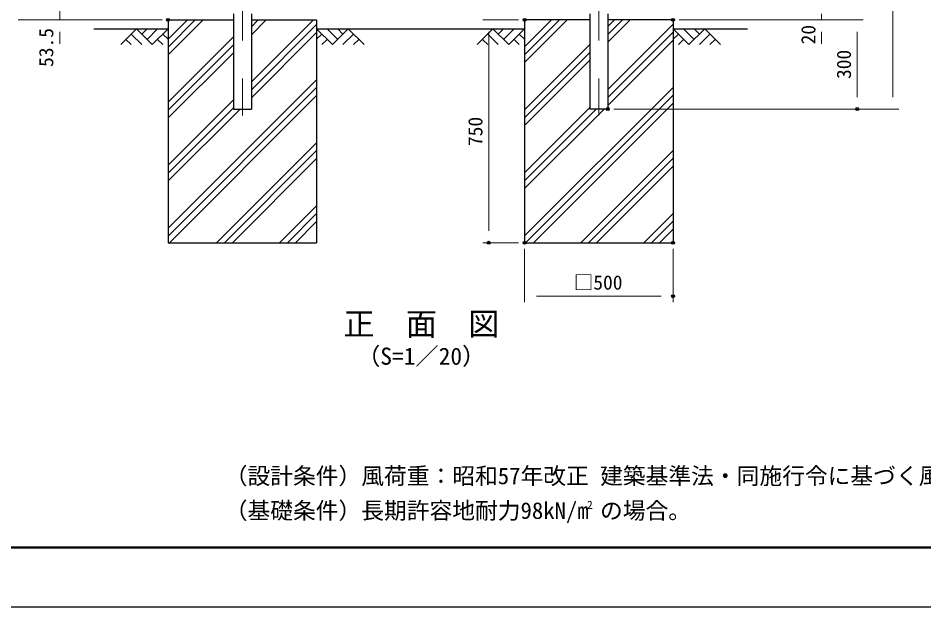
# Model space of a CAD drawing. Units: millimetres, scale not verified. Extents: x -4212 to 4211, y -3066 to 3070.
# Drawn here: x -1854 to 1195, y -2870 to -889 of the extents above; entities that cross this region are included whole.
import ezdxf
from ezdxf.enums import TextEntityAlignment as Align

# ---------------------------------------------------------------- set-up
doc = ezdxf.new("R2010")
doc.units = ezdxf.units.MM
doc.header["$LTSCALE"] = 20
doc.header["$PDMODE"] = 32
doc.header["$PDSIZE"] = 10
doc.linetypes.add('USER1', pattern=[50.8, 31.75, -6.35, 6.35, -6.35])
for name, color, linetype, lineweight in [('0-0_D-STR1', 1, 'Continuous', 25), ('0-2_D-BMK', 2, 'USER1', 13), ('0-5_D-DCR-HCH', 7, 'Continuous', 13), ('0-6_D-BGD', 7, 'Continuous', 25), ('0-7_D-STR4', 7, 'Continuous', 25), ('0-8_D-STR-DIM', 7, 'Continuous', 13), ('0-9_D-TTL', 7, 'Continuous', 25), ('0-A_D-TTL-TXT', 7, 'Continuous', 25)]:
    doc.layers.add(name, color=color, linetype=linetype, lineweight=lineweight)
doc.layers.add('0-C_Defpoints', color=8, linetype='Continuous')
doc.styles.add('ＭＳ ゴシック', font='')
doc.styles.get('ＭＳ ゴシック').set_extended_font_data('MS Gothic')

msp = doc.modelspace()

# ---------------------------------------------------------------- linework, layer by layer
at = {"layer": '0-0_D-STR1'}
for p, q in [((-1129.12, -874.56), (-1129.12, -1194.56)), ((-1068.62, -874.56), (-1068.62, -1194.56)), ((70.88, -874.56), (70.88, -1194.56)), ((131.38, -874.56), (131.38, -1194.56)), ((-1129.12, -1194.56), (-1068.62, -1194.56)), ((131.38, -1194.56), (70.88, -1194.56))]:
    msp.add_line(p, q, dxfattribs=at)
at = {"layer": '0-2_D-BMK'}
for p, q in [((-1098.87, 940.68), (-1098.87, -1216.25)), ((101.13, 940.68), (101.13, -1216.25))]:
    msp.add_line(p, q, dxfattribs=at)
at = {"layer": '0-5_D-DCR-HCH'}
for p, q in [((-1348.87, -1012.5), (-1230.93, -894.56)), ((-1348.87, -985.98), (-1257.45, -894.56)), ((-1348.87, -959.46), (-1283.97, -894.56)), ((-1068.62, -944.38), (-1018.8, -894.56)), ((-1068.62, -917.86), (-1045.32, -894.56)), ((-1068.62, -1103.48), (-859.7, -894.56)), ((-1068.62, -1130), (-848.87, -910.25)), ((-148.87, -1038.16), (-5.27, -894.56)), ((-148.87, -1011.64), (-31.79, -894.56)), ((-148.87, -985.13), (-58.31, -894.56)), ((131.38, -970.04), (206.86, -894.56)), ((131.38, -943.52), (180.34, -894.56)), ((131.38, -917.01), (153.83, -894.56)), ((131.38, -1129.14), (351.13, -909.39)), ((-1455.29, -924.56), (-1508.51, -977.77)), ((-1473.03, -942.3), (-1437.39, -977.77)), ((-1455.29, -924.56), (-1402.08, -977.77)), ((-1437.56, -942.3), (-1419.82, -924.56)), ((-1419.82, -960.04), (-1384.34, -924.56)), ((-1402.08, -977.77), (-1348.87, -924.56)), ((-1366.61, -942.3), (-1348.87, -959.96)), ((-1068.62, -1156.51), (-848.87, -936.76)), ((-795.66, -977.77), (-848.87, -924.56)), ((-831.13, -942.3), (-848.87, -959.96)), ((-777.92, -960.04), (-813.4, -924.56)), ((-742.45, -924.56), (-795.66, -977.77)), ((-760.09, -942.39), (-777.92, -924.56)), ((-724.71, -942.3), (-760.35, -977.77)), ((-742.45, -924.56), (-689.23, -977.77)), ((-255.29, -924.56), (-308.51, -977.77)), ((-273.03, -942.3), (-237.39, -977.77)), ((-255.29, -924.56), (-202.08, -977.77)), ((-237.56, -942.3), (-219.82, -924.56)), ((-219.82, -960.04), (-184.34, -924.56)), ((-202.08, -977.77), (-148.87, -924.56)), ((-166.61, -942.3), (-148.87, -959.96)), ((131.38, -1155.66), (351.13, -935.91)), ((404.34, -977.77), (351.13, -924.56)), ((368.87, -942.3), (351.13, -959.96)), ((422.08, -960.04), (386.6, -924.56)), ((457.55, -924.56), (404.34, -977.77)), ((439.91, -942.39), (422.08, -924.56)), ((475.29, -942.3), (439.65, -977.77)), ((457.55, -924.56), (510.77, -977.77)), ((-1490.77, -960.04), (-1472.95, -977.77)), ((-1384.34, -960.04), (-1366.53, -977.77)), ((-1348.87, -1171.6), (-1129.12, -951.85)), ((-813.4, -960.04), (-831.21, -977.77)), ((-706.97, -960.04), (-724.79, -977.77)), ((-290.77, -960.04), (-272.95, -977.77)), ((-184.34, -960.04), (-166.53, -977.77)), ((131.38, -1182.17), (351.13, -962.42)), ((386.6, -960.04), (368.79, -977.77)), ((493.03, -960.04), (475.21, -977.77)), ((-1348.87, -1198.11), (-1129.12, -978.36)), ((-1348.87, -1224.63), (-1129.12, -1004.88)), ((-148.87, -1197.26), (70.88, -977.51)), ((-148.87, -1223.77), (70.88, -1004.02)), ((-148.87, -1250.29), (70.88, -1030.54)), ((-1348.87, -1595.86), (-848.87, -1095.86)), ((-1348.87, -1622.38), (-848.87, -1122.38)), ((-148.87, -1621.52), (351.13, -1121.52)), ((-1344.54, -1644.56), (-848.87, -1148.89)), ((-145.39, -1644.56), (351.13, -1148.04)), ((-1348.87, -1383.73), (-1129.12, -1163.98)), ((-118.88, -1644.56), (351.13, -1174.55)), ((-1348.87, -1410.25), (-1129.12, -1190.5)), ((-1348.87, -1436.76), (-1106.67, -1194.56)), ((-148.87, -1409.39), (70.88, -1189.64)), ((-148.87, -1462.42), (118.99, -1194.56)), ((-148.87, -1435.91), (92.47, -1194.56)), ((-1185.44, -1644.56), (-848.87, -1307.99)), ((-1158.92, -1644.56), (-848.87, -1334.51)), ((40.22, -1644.56), (351.13, -1333.65)), ((-1132.41, -1644.56), (-848.87, -1361.03)), ((66.74, -1644.56), (351.13, -1360.17)), ((93.25, -1644.56), (351.13, -1386.69)), ((-973.31, -1644.56), (-848.87, -1520.13)), ((-946.79, -1644.56), (-848.87, -1546.64)), ((252.35, -1644.56), (351.13, -1545.79)), ((-920.27, -1644.56), (-848.87, -1573.16)), ((278.87, -1644.56), (351.13, -1572.3)), ((305.39, -1644.56), (351.13, -1598.82))]:
    msp.add_line(p, q, dxfattribs=at)
at = {"layer": '0-6_D-BGD'}
for p, q in [((-1598.87, -924.56), (-1348.87, -924.56)), ((-848.87, -924.56), (-598.87, -924.56)), ((-683.87, -924.56), (-148.87, -924.56)), ((351.13, -924.56), (601.13, -924.56))]:
    msp.add_line(p, q, dxfattribs=at)
at = {"layer": '0-7_D-STR4'}
for p, q in [((-1348.87, -894.56), (-1348.87, -1644.56)), ((-1348.87, -894.56), (-1129.12, -894.56)), ((-1068.62, -894.56), (-848.87, -894.56)), ((-848.87, -894.56), (-848.87, -1644.56)), ((-148.87, -894.56), (-148.87, -1644.56)), ((70.88, -894.56), (-148.87, -894.56)), ((351.13, -894.56), (131.38, -894.56)), ((351.13, -894.56), (351.13, -1644.56)), ((-1348.87, -1644.56), (-848.87, -1644.56)), ((-148.87, -1644.56), (351.13, -1644.56))]:
    msp.add_line(p, q, dxfattribs=at)
at = {"layer": '0-8_D-STR-DIM'}
for p, q in [((1091.13, -1154.56), (1091.13, 877.44)), ((-1713.56, -894.56), (-1713.56, -841.05)), ((851.13, -894.56), (851.13, -874.56)), ((-1368.87, -894.56), (-1853.56, -894.56)), ((-1368.87, -894.56), (-1733.56, -894.56)), ((-168.87, -894.56), (-289.46, -894.56)), ((371.13, -894.56), (871.13, -894.56)), ((371.13, -894.56), (991.13, -894.56)), ((371.13, -894.56), (991.13, -894.56)), ((-1713.56, -934.56), (-1713.56, -974.56)), ((-269.46, -934.56), (-269.46, -1604.56)), ((851.13, -934.56), (851.13, -974.56)), ((971.13, -934.56), (971.13, -1154.56)), ((151.38, -1194.56), (1111.13, -1194.56)), ((151.38, -1194.56), (991.13, -1194.56)), ((-168.87, -1644.56), (-289.46, -1644.56)), ((-148.87, -1664.56), (-148.87, -1844.56)), ((351.13, -1664.56), (351.13, -1844.56)), ((-108.87, -1824.56), (311.13, -1824.56))]:
    msp.add_line(p, q, dxfattribs=at)
at = {"layer": '0-9_D-TTL'}
msp.add_lwpolyline([(-4212.48, -2870.15), (4187.52, -2870.15), (4187.52, 3069.85), (-4212.48, 3069.85)], close=True, dxfattribs=at)
at = {"layer": '0-9_D-TTL', "color": 2, "lineweight": 50}
msp.add_lwpolyline([(-3912.48, 2869.85), (3887.52, 2869.85), (3887.52, -2670.15), (-3912.48, -2670.15)], close=True, dxfattribs=at)
at = {"layer": '0-C_Defpoints'}
for p in [(-1348.87, -894.56), (-148.87, -894.56), (351.13, -894.56), (131.38, -1194.56), (971.13, -1194.56), (-269.46, -1644.56), (-148.87, -1644.56), (-148.87, -1644.56), (351.13, -1644.56), (351.13, -1824.56)]:
    msp.add_point(p, dxfattribs=at)

# ---------------------------------------------------------------- texts
at = {"layer": '0-8_D-STR-DIM', "style": 'ＭＳ ゴシック'}
for s, p in [('53.5', (-1720.92, -1052.8)), ('20', (844.83, -976.88)), ('300', (964.38, -1093.44)), ('750', (-276.2, -1319.06))]:
    msp.add_text(s, height=48.09, rotation=90, dxfattribs=at).set_placement(p, align=Align.BOTTOM_LEFT)
msp.add_text('□500', height=48.09, dxfattribs=at).set_placement((16.98, -1816.81), align=Align.BOTTOM_LEFT)
at = {"layer": '0-A_D-TTL-TXT', "style": 'ＭＳ ゴシック'}
for s, height, p in [('正\u3000面\u3000図', 76.98, (-758.77, -1979.47)), ('（S=1／20）', 57.77, (-713.29, -2072.67)), ('（設計条件）風荷重：昭和57年改正 建築基準法・同施行令に基づく風圧力に準拠。', 56.16, (-1158.22, -2474.26)), ('（基礎条件）長期許容地耐力98kN/m の場合。', 56.16, (-1158.22, -2590.93)), ('2', 28.01, (61.49, -2549.15))]:
    msp.add_text(s, height=height, dxfattribs=at).set_placement(p, align=Align.BOTTOM_LEFT)

doc.saveas('drawing.dxf')
